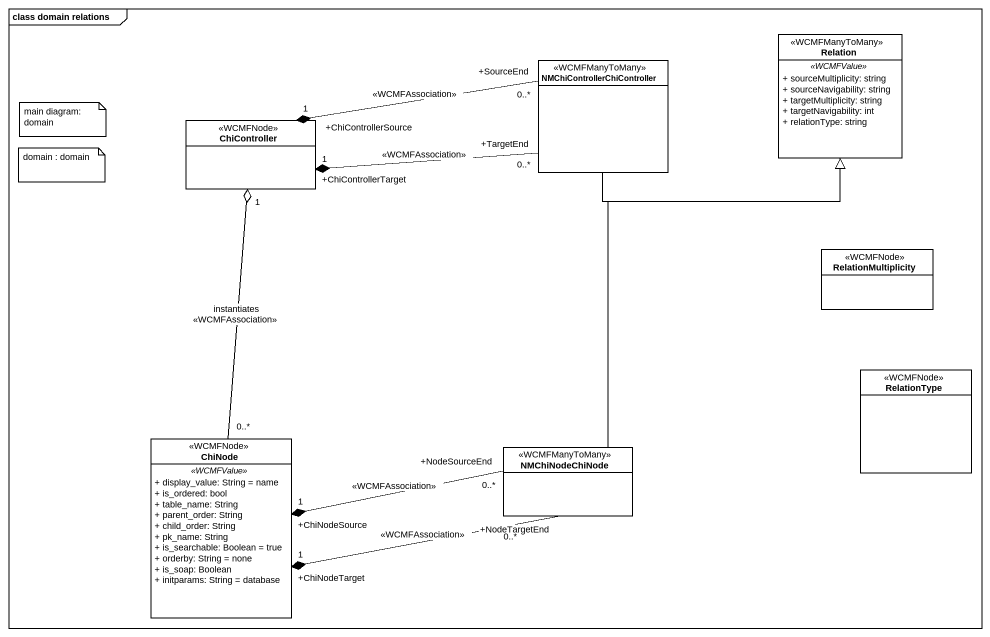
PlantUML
@startuml
mainframe class domain relations
hide circle
hide empty members
skinparam classAttributeIconSize 0
class Relation <<WCMFManyToMany>> {
  .. <<WCMFValue>> ..
  + sourceMultiplicity: string
  + sourceNavigability: string
  + targetMultiplicity: string
  + targetNavigability: int
  + relationType: string
}
class NMChiControllerChiController <<WCMFManyToMany>>
class ChiController <<WCMFNode>>
class RelationMultiplicity <<WCMFNode>>
class RelationType <<WCMFNode>>
class ChiNode <<WCMFNode>> {
  .. <<WCMFValue>> ..
  + display_value: String = name
  + is_ordered: bool
  + table_name: String
  + parent_order: String
  + child_order: String
  + pk_name: String
  + is_searchable: Boolean = true
  + orderby: String = none
  + is_soap: Boolean
  + initparams: String = database
}
class NMChiNodeChiNode <<WCMFManyToMany>>
NMChiControllerChiController -right-|> Relation
NMChiControllerChiController "+TargetEnd\n0..*" -left-* "+ChiControllerTarget\n1" ChiController : <<WCMFAssociation>>
NMChiControllerChiController "+SourceEnd\n0..*" -left-* "+ChiControllerSource\n1" ChiController : <<WCMFAssociation>>
ChiNode "0..*" -up-o "1" ChiController : instantiates\n<<WCMFAssociation>>
NMChiNodeChiNode -up-|> Relation
NMChiNodeChiNode "+NodeSourceEnd\n0..*" -left-* "+ChiNodeSource\n1" ChiNode : <<WCMFAssociation>>
NMChiNodeChiNode "+NodeTargetEnd\n0..*" -left-* "+ChiNodeTarget\n1" ChiNode : <<WCMFAssociation>>
note as N1
  main diagram: domain
end note
note as N2
  domain : domain
end note
@enduml
